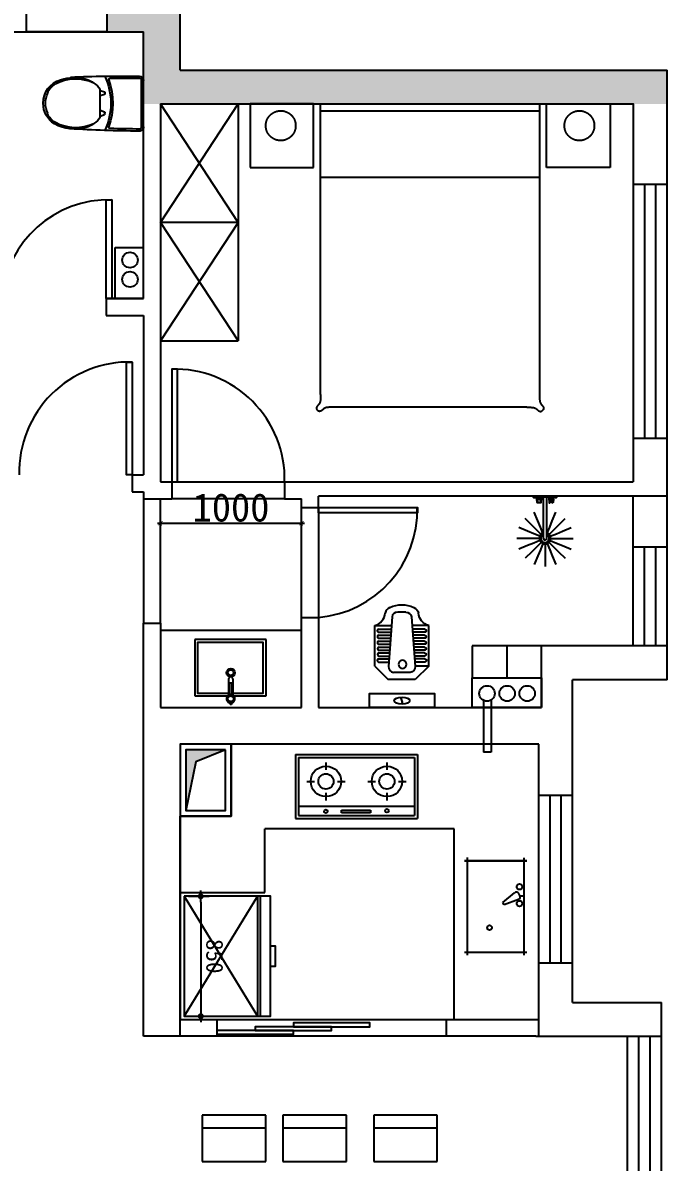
# Model space of a CAD drawing. Header units: inches. Extents: x 1174834 to 1369688, y -175882 to -108740.
# Drawn here: x 1250115 to 1254680, y -140267 to -132190 of the extents above; entities that cross this region are included whole.
import ezdxf

# ---------------------------------------------------------------- set-up
doc = ezdxf.new("R2010")
doc.units = ezdxf.units.IN
doc.header["$LTSCALE"] = 500
doc.header["$MEASUREMENT"] = 0
doc.linetypes.add('ACAD_ISO03W100', pattern=[30, 12, -18])
doc.linetypes.add('DASH', pattern=[0.35, 0.25, -0.1])
for name, color, linetype in [('0--家具', 2, 'Continuous'), ('0--家具细线', 14, 'Continuous'), ('0-原始窗户', 2, 'Continuous'), ('A-01-原始墙体', 7, 'Continuous'), ('FF-FURN', 51, 'Continuous'), ('填充', 251, 'Continuous'), ('家具', 2, 'Continuous'), ('特细线', 251, 'Continuous')]:
    doc.layers.add(name, color=color, linetype=linetype)
doc.styles.add('Arial', font='simhei.ttf')
doc.dimstyles.new('FS', dxfattribs={"dimscale": 60, "dimtxt": 2, "dimasz": 0.7, "dimexe": 1, "dimexo": 0.5, "dimtad": 1, "dimdec": 0, "dimzin": 0, "dimdsep": 46, "dimtxsty": 'Arial', "dimblk1": 'DOT', "dimblk2": 'DOT', "dimsah": 1, "dimcen": 0, "dimclrd": 8, "dimclre": 8, "dimclrt": 7, "dimadec": 0, "dimazin": 0, "dimtfac": 1, "dimtdec": 0, "dimtix": 1, "dimtmove": 2, "dimatfit": 3, "dimldrblk": 'DOT', "dimfxl": 1, "dimfxlon": 1, "dimtolj": 1, "dimtzin": 0, "dimlwd": -1, "dimarcsym": 0})
doc.dimstyles.new('标注-大', dxfattribs={"dimtxt": 120, "dimasz": 60, "dimexe": 30, "dimexo": 30, "dimgap": 20, "dimtad": 1, "dimtxsty": 'Standard', "dimblk": 'ARCHTICK', "dimcen": 2.5, "dimdle": 20, "dimclrd": 8, "dimadec": 0, "dimazin": 0, "dimtfac": 1, "dimtmove": 2, "dimatfit": 3, "dimldrblk": 'OPEN90', "dimfxl": 1, "dimarcsym": 0})

# ---------------------------------------------------------------- blocks, each defined once
blk = doc.blocks.new('YLD.Studio-02-155')
at = {"layer": 'FF-FURN', "color": 253}
for p, q in [((-294.5, 189), (-582.5, 189)), ((-582.5, 189), (-582.5, 71.7)), ((-294.5, 189), (-200, 93.5)), ((-294.5, 189), (-294.5, 92.7)), ((-643.2, 67.2), (-292.5, 92.9)), ((-200, 93.5), (-200, -96.9)), ((-676.9, 27.1), (-676.7, -30.4)), ((-249.8, 57.3), (-249.8, -60.7)), ((-643.2, -70.6), (-292.5, -96.2)), ((-582.5, -192.4), (-582.5, -75)), ((-294.5, -192.4), (-200, -96.9)), ((-294.5, -192.4), (-582.5, -192.4))]:
    blk.add_line(p, q, dxfattribs=at)
at = {"layer": 'FF-FURN', "color": 251}
for p, q in [((-556.4, 160.6), (-556.4, 74.4)), ((-533.9, 160.6), (-533.9, 76)), ((-513.9, 159.9), (-513.9, 77.5)), ((-491.4, 159.9), (-491.4, 79.1)), ((-471.4, 159.9), (-471.4, 80.6)), ((-448.9, 159.9), (-448.9, 82.2)), ((-428.9, 159.3), (-428.9, 83.7)), ((-406.4, 159.3), (-406.4, 85.3)), ((-388.4, 159.3), (-388.4, 86.6)), ((-365.9, 159.3), (-365.9, 88.3)), ((-345.9, 161.1), (-345.9, 89.8)), ((-323.4, 161.1), (-323.4, 91.4)), ((-556.4, -164), (-556.4, -77.7)), ((-533.9, -164), (-533.9, -79.4)), ((-513.9, -163.3), (-513.9, -80.8)), ((-491.4, -163.3), (-491.4, -82.5)), ((-471.4, -163.3), (-471.4, -84)), ((-448.9, -163.3), (-448.9, -85.6)), ((-428.9, -162.6), (-428.9, -87.1)), ((-406.4, -162.6), (-406.4, -88.7)), ((-388.4, -162.7), (-388.4, -90)), ((-365.9, -162.7), (-365.9, -91.7)), ((-345.9, -164.4), (-345.9, -93.1)), ((-323.4, -164.4), (-323.4, -94.8))]:
    blk.add_line(p, q, dxfattribs=at)
at = {"layer": 'FF-FURN', "color": 253}
blk.add_lwpolyline([(0, 230), (0, -230), (-100, -230), (-100, 230)], close=True, dxfattribs=at)
at = {"layer": 'FF-FURN', "color": 253, "extrusion": (0, 0, -1)}
for centre, major_axis, ratio, start_param, end_param in [((-686.3, 224), (-71.7, 85.5), 0.937093, 2.564574, 3.718612), ((-538.6, -0.8), (-135.1, -135.1), 1, 0.322824, 1.238257), ((-665.9, 69.5), (38.6, 31.5), 0.902843, 4.16241, 5.262368), ((-289.4, 53.1), (-28.2, -28.2), 1, 2.279041, 3.82138), ((-639.2, 29.7), (-26.7, -26.7), 1, 0.715172, 2.250128)]:
    blk.add_ellipse(centre, major_axis=major_axis, ratio=ratio, start_param=start_param, end_param=end_param, dxfattribs=at)
at = {"layer": 'FF-FURN', "color": 251, "extrusion": (0, 0, -1)}
for centre, major_axis, start_param, end_param in [((-545.2, 160.6), (7.95, -7.95), 2.356194, 5.497787), ((-502.7, 159.9), (7.95, -7.95), 2.356194, 5.497787), ((-460.2, 159.9), (-7.95, -7.95), 0.785398, 3.926991), ((-417.7, 159.3), (-7.95, -7.95), 0.785398, 3.926991), ((-377.2, 159.3), (-7.95, -7.95), 0.785398, 3.926991), ((-334.6, 161.1), (-7.95, -7.95), 0.785398, 3.926991), ((-307.2, 3.8), (20.5, -20.5), 0.785398, 7.068583)]:
    blk.add_ellipse(centre, major_axis=major_axis, ratio=1, start_param=start_param, end_param=end_param, dxfattribs=at)
at = {"layer": 'FF-FURN', "color": 250}
blk.add_ellipse((-50, 0), major_axis=(0, 55.8), ratio=0.441777, start_param=-3.141592653589793, end_param=3.141592653589792, dxfattribs=at)
at = {"layer": 'FF-FURN', "color": 253}
for centre, major_axis, ratio, start_param, end_param in [((-639.2, -33.1), (-26.7, 26.7), 1, 0.715172, 2.250128), ((-289.4, -56.5), (-28.2, 28.2), 1, 2.279041, 3.82138), ((-665.9, -72.9), (38.6, -31.5), 0.902843, 4.16241, 5.262368), ((-686.3, -227.4), (-71.7, -85.5), 0.937093, 2.564574, 3.718612)]:
    blk.add_ellipse(centre, major_axis=major_axis, ratio=ratio, start_param=start_param, end_param=end_param, dxfattribs=at)
at = {"layer": 'FF-FURN', "color": 251}
for centre, major_axis, start_param, end_param in [((-545.2, -164), (7.95, 7.95), 2.356194, 5.497787), ((-502.7, -163.3), (7.95, 7.95), 2.356194, 5.497787), ((-460.2, -163.3), (-7.95, 7.95), 0.785398, 3.926991), ((-417.7, -162.6), (-7.95, 7.95), 0.785398, 3.926991), ((-377.2, -162.7), (-7.95, 7.95), 0.785398, 3.926991), ((-334.6, -164.4), (-7.95, 7.95), 0.785398, 3.926991)]:
    blk.add_ellipse(centre, major_axis=major_axis, ratio=1, start_param=start_param, end_param=end_param, dxfattribs=at)
at = {"layer": 'FF-FURN', "color": 250}
blk.add_spline([(-25.4, -2.3), (-38.4, 3.1), (-66.5, -5.1), (-74.9, -2.3)], degree=3, dxfattribs=at)
blk = doc.blocks.new('DOT')
at = {"color": 0}
blk.add_line((-1, 0), (1, 0), dxfattribs=at)
at = {"color": 0, "const_width": 0.5}
blk.add_lwpolyline([(-0.25, 0, 1), (0.25, 0, 1)], format="xyb", close=True, dxfattribs=at)
blk = doc.blocks.new('*D10')
at = {"color": 8, "lineweight": -2, "transparency": 16777216}
for p, q in [((643505.5, -434178.9), (643358.7, -434178.9)), ((643505.5, -435029), (643358.7, -435029))]:
    blk.add_line(p, q, dxfattribs=at)
at = {"color": 8, "transparency": 16777216}
blk.add_line((643418.7, -434987), (643418.7, -434220.9), dxfattribs=at)
at = {"layer": 'Defpoints', "color": 0, "transparency": 16777216}
for p in [(643418.7, -434178.9), (643535.5, -434178.9), (643535.5, -435029)]:
    blk.add_point(p, dxfattribs=at)
at = {"color": 8, "transparency": 16777216, "xscale": 42, "yscale": 42, "zscale": 42}
for p, rotation in [((643418.7, -434178.9), 90), ((643418.7, -435029), 270)]:
    blk.add_blockref('DOT', p, dxfattribs=dict(at, rotation=rotation))
at = {"color": 7, "transparency": 16777216, "insert": (643320.5, -434604), "char_height": 120, "attachment_point": 5, "rotation": 90, "style": 'Arial'}
blk.add_mtext('\\A1;850', dxfattribs=at)
blk = doc.blocks.new('_DOT')
at = {"color": 0, "linetype": 'ByBlock'}
blk.add_line((-0.5, 0), (-1, 0), dxfattribs=at)
at = {"color": 0, "linetype": 'ByBlock', "const_width": 0.5}
blk.add_lwpolyline([(-0.25, 0, 1), (0.25, 0, 1)], format="xyb", close=True, dxfattribs=at)
blk = doc.blocks.new('A$C176de66d')
at = {"color": 3}
for p, q in [((0, 378), (0, 0)), ((0, 378), (720, 378)), ((18, 360), (18, 18)), ((18, 360), (702, 360)), ((702, 360), (702, 18)), ((720, 378), (720, 0)), ((0, 0), (720, 0)), ((18, 18), (702, 18))]:
    blk.add_line(p, q, dxfattribs=at)
at = {"color": 8}
for p, q in [((180, 331.1), (180, 286.1)), ((540, 331.1), (540, 286.1)), ((67.5, 218.6), (112.5, 218.6)), ((247.5, 218.6), (292.5, 218.6)), ((427.5, 218.6), (472.5, 218.6)), ((607.5, 218.6), (652.5, 218.6)), ((180, 151.1), (180, 106.1)), ((540, 151.1), (540, 106.1)), ((18, 72), (702, 72)), ((271.6, 48.1), (443, 48.1)), ((271.6, 33.8), (271.6, 48.1)), ((443, 33.8), (271.6, 33.8)), ((443, 48.1), (443, 33.8))]:
    blk.add_line(p, q, dxfattribs=at)
for centre, radius in [((180, 218.6), 90), ((540, 218.6), 90), ((180, 218.6), 45), ((540, 218.6), 45), ((179.5, 41.7), 10.8), ((539.8, 44.9), 10.8)]:
    blk.add_circle(centre, radius, dxfattribs=at)
blk = doc.blocks.new('A$C92e9f1b8')
at = {"color": 3}
for p, q in [((0, 419.6), (692, 419.6)), ((20, 0), (20, 439.6)), ((670, 441.5), (670, 0)), ((670, 0), (670, 439.6)), ((357.8, 158.8), (374.9, 168.7)), ((374.9, 168.7), (443, 86.1)), ((395.4, 58.5), (357.8, 158.8)), ((690, 20), (0, 20)), ((420.2, 46.7), (420.2, 20)), ((420.2, 46.7), (420.2, 20)), ((423.8, 48.3), (437.6, 56.3))]:
    blk.add_line(p, q, dxfattribs=at)
for centre, radius in [((195.1, 262.8), 16.9), ((366.4, 51), 19.8), ((485.2, 51), 19.8)]:
    blk.add_circle(centre, radius, dxfattribs=at)
for centre, start, end in [((427.7, 73.5), 300, 39.46232), ((413.9, 65.5), 200.53768, 300)]:
    blk.add_arc(centre, 19.8, start, end, dxfattribs=at)
blk = doc.blocks.new('A$Ca24fa592')
at = {"color": 3, "linetype": 'DASH', "ltscale": 150}
for p, q in [((121.1, 1581.1), (2181.1, 1581.1)), ((1661.6, 1581.1), (1661.6, 31.1)), ((2131.1, 1581.1), (2131.1, 31.1)), ((31.1, 121.1), (31.1, 1491.1)), ((1661.6, 31.1), (121.1, 31.1)), ((2181.1, 31.1), (121.1, 31.1))]:
    blk.add_line(p, q, dxfattribs=at)
at = {"color": 3, "ltscale": 150}
blk.add_line((2181.1, 1581.1), (2181.1, 31.1), dxfattribs=at)
at = {"color": 3, "linetype": 'DASH', "ltscale": 150}
for points in [[(31.1, 1491.1), (30.1, 1522.9), (21.1, 1557.3), (3.6, 1579.4), (3, 1596.7), (8.7, 1603.4)], [(121.1, 1581.1), (89.2, 1582.1), (54.9, 1591.1), (32.7, 1608.5), (15.5, 1609.2), (8.7, 1603.4)], [(31.1, 121.1), (30.1, 89.2), (21.1, 54.9), (3.6, 32.7), (3, 15.5), (8.7, 8.7)], [(121.1, 31.1), (89.2, 30.1), (54.9, 21.1), (32.7, 3.6), (15.5, 3), (8.7, 8.7)]]:
    blk.add_spline(points, degree=3, dxfattribs=at)
blk = doc.blocks.new('thgfhjgfhjgjghj')
at = {"layer": '0-原始窗户', "color": 251}
for p, q in [((4099792.7, -874898.8), (4099792.7, -874558.6)), ((4100083.9, -874825.8), (4100083.9, -874626.3)), ((4100050.7, -874650.4), (4100050.7, -874659.2)), ((4100083.9, -874635.8), (4100053.9, -874645.9)), ((4100053.9, -874663.7), (4100083.9, -874673.8)), ((4100458.8, -874650.8), (4100455.5, -874654.8)), ((4100053.9, -874788.4), (4100083.9, -874778.3)), ((4100050.7, -874801.7), (4100050.7, -874792.9)), ((4100083.9, -874816.3), (4100053.9, -874806.2)), ((4100455.7, -874796.9), (4100459, -874800.9))]:
    blk.add_line(p, q, dxfattribs=at)
for centre, radius, start, end in [((4099915.9, -883853.9), 9305.9, 89.39477, 90.69803), ((4100471.8, -874726.4), 462.5, 155.40748, 204.59252), ((4099802.7, -874558.6), 10, 90.69803, 180), ((4100471.8, -874726.4), 477.5, 159.84981, 200.23639), ((4100014.1, -874558.5), 10, 339.84981, 89.39477), ((4100245.6, -874745.5), 200.8, 107.84268, 143.59715), ((4100258.4, -874854.5), 301.9, 61.55593, 115.25036), ((4100318.1, -874723), 158.2, 27.16676, 57.87186), ((4100055.4, -874650.4), 4.75, 108.5903, 180), ((4100055.4, -874659.2), 4.75, 180, 251.4097), ((4100318.1, -874723), 153.5, 358.89127, 26.41831), ((4100055.4, -874792.9), 4.75, 108.5903, 180), ((4100318.1, -874729), 153.5, 333.72499, 1.10873), ((4100055.4, -874801.7), 4.75, 180, 251.4097), ((4100245.6, -874706.6), 200.8, 216.40285, 252.15732), ((4100258.4, -874597.6), 301.9, 244.74964, 298.39252), ((4100318.1, -874729), 158.2, 302.02608, 332.96628), ((4099802.7, -874898.8), 10, 180, 270.39297), ((4099738.9, -865603.1), 9305.9, 270.39297, 271.69802), ((4100014.4, -874895), 10, 271.69802, 20.23639)]:
    blk.add_arc(centre, radius, start, end, dxfattribs=at)
at = {"layer": '家具', "color": 3}
blk.add_line((4099777.7, -874893.8), (4099777.7, -874563.6), dxfattribs=at)
for centre, radius, start, end in [((4099807.7, -874563.6), 30, 90.66757, 180), ((4099915.9, -883853.9), 9320.9, 87.6689, 90.66757), ((4100265.5, -874840.9), 298, 70.54056, 105.85973), ((4100318.1, -874723), 169.6, 358.99684, 74.03061), ((4100318.1, -874729), 169.6, 302.12814, 1.00316), ((4099807.7, -874893.8), 30, 180, 270.42402), ((4099738.9, -865603.1), 9320.9, 270.42402, 273.44244), ((4100265.5, -874611.1), 298, 254.14027, 298.63809)]:
    blk.add_arc(centre, radius, start, end, dxfattribs=at)
blk = doc.blocks.new('A$Cfc64ca04')
at = {"color": 3, "linetype": 'DASH', "ltscale": 150}
for p, q in [((20.6, 255), (0, 255)), ((0, 245), (0, 255)), ((20.6, 245), (0, 245)), ((180, 265), (53.2, 265)), ((70, 255), (59.4, 255)), ((70, 245), (59.4, 245)), ((70, 242.5), (70, 257.5)), ((150, 257.5), (70, 257.5)), ((150, 242.5), (70, 242.5)), ((150, 242.5), (150, 257.5)), ((180, 235), (53.2, 235))]:
    blk.add_line(p, q, dxfattribs=at)
blk.add_lwpolyline([(60, 227.6), (60, 0), (460, 0), (460, 505), (60, 505), (60, 272.4)], dxfattribs=at)
at = {"color": 251, "true_color": 0x636466}
blk.add_lwpolyline([(80, 235), (80, 20), (440, 20), (440, 485), (80, 485), (80, 265)], dxfattribs=at)
at = {"color": 3, "linetype": 'DASH', "ltscale": 150}
blk.add_circle((40, 250), 20, dxfattribs=at)
for centre, radius, start, end in [((40, 250), 30, 30, 170.40593), ((40, 250), 30, 189.59407, 330), ((180, 250), 15, 270, 90)]:
    blk.add_arc(centre, radius, start, end, dxfattribs=at)
at = {"layer": 'FF-FURN', "color": 250}
for radius in [30, 20]:
    blk.add_circle((225, 250), radius, dxfattribs=at)
blk = doc.blocks.new('A$C4CD82E51')
at = {"color": 250, "linetype": 'ACAD_ISO03W100'}
for p, q in [((280.5, 233.3), (323.4, 251.1)), ((171.7, 171.7), (138.4, 138.4)), ((237, 215.3), (280.5, 233.3))]:
    blk.add_line(p, q, dxfattribs=at)
at = {"layer": '0--家具', "color": 144}
for p, q in [((454.7, 257.9), (454.6, 256.1)), ((454.6, 251.9), (454.6, 233.5)), ((478.8, 259.7), (454.7, 257.9)), ((487.2, 256.2), (492.9, 256.2)), ((200, 212), (492.9, 212)), ((200, 188), (492.9, 188)), ((454.6, 148.1), (454.6, 166.6)), ((487.2, 231.7), (492.9, 231.7)), ((487.2, 168.4), (492.9, 168.4)), ((454.7, 142.2), (454.6, 143.9)), ((478.8, 140.3), (454.7, 142.2)), ((487.2, 143.9), (492.9, 143.9))]:
    blk.add_line(p, q, dxfattribs=at)
for points in [[(479.7, 260.8), (487.2, 261.4), (487.2, 226.4), (452.2, 229.4), (452.2, 233.3)], [(452.2, 252.2), (452.2, 255.9)], [(479.7, 139.3), (487.2, 138.6), (487.2, 173.6), (452.2, 170.6), (452.2, 166.7)], [(452.2, 147.9), (452.2, 144.1)]]:
    blk.add_lwpolyline(points, dxfattribs=at)
for points in [[(479.7, 260.8, -0.246515), (473.4, 257.5), (452.2, 255.9)], [(452.2, 252.2), (473.4, 250.1, -1), (473.4, 234.9), (452.2, 233.3)], [(452.2, 147.9), (473.4, 150, 1), (473.4, 165.2), (452.2, 166.7)], [(479.7, 139.3, 0.246515), (473.4, 142.5), (452.2, 144.1)]]:
    blk.add_lwpolyline(points, format="xyb", dxfattribs=at)
blk.add_lwpolyline([(500, 120.5), (495, 120.5, -2.688214), (492.9, 125.5), (492.9, 274.5, -2.688214), (495, 279.5), (500, 279.5)], format="xyb", close=True, dxfattribs=at)
for radius, start, end in [(40, 17.4576, 342.5424), (30, 23.57818, 336.42182), (12, 90, 270)]:
    blk.add_arc((200, 200), radius, start, end, dxfattribs=at)
at = {"layer": '0--家具细线', "color": 250, "linetype": 'ACAD_ISO03W100'}
for p, q in [((105.6, 294.4), (58.6, 341.5)), ((148.9, 323.4), (123.5, 384.8)), ((166.7, 280.5), (148.9, 323.4)), ((200, 333.5), (200, 400)), ((200, 287.1), (200, 333.5)), ((233.3, 280.5), (251.1, 323.4)), ((251.1, 323.4), (276.6, 384.8)), ((294.4, 294.4), (341.5, 341.5)), ((76.7, 251.1), (15.2, 276.6)), ((119.6, 233.3), (76.7, 251.1)), ((138.4, 261.6), (105.6, 294.4)), ((171.7, 228.3), (138.4, 261.6)), ((184.7, 237), (166.7, 280.5)), ((200, 240), (200, 287.1)), ((215.3, 237), (233.3, 280.5)), ((228.3, 228.3), (261.6, 261.6)), ((261.6, 261.6), (294.4, 294.4)), ((323.4, 251.1), (384.8, 276.6)), ((66.5, 200), (0, 200)), ((112.9, 200), (66.5, 200)), ((119.6, 166.7), (76.7, 148.9)), ((160, 200), (112.9, 200)), ((163.1, 215.3), (119.6, 233.3)), ((163.1, 184.7), (119.6, 166.7)), ((184.7, 163.1), (166.7, 119.6)), ((215.3, 163.1), (233.3, 119.6)), ((228.3, 171.7), (261.6, 138.4)), ((237, 184.7), (280.5, 166.7)), ((280.5, 166.7), (323.4, 148.9)), ((76.7, 148.9), (15.2, 123.5)), ((105.6, 105.6), (58.6, 58.6)), ((138.4, 138.4), (105.6, 105.6)), ((166.7, 119.6), (148.9, 76.7)), ((200, 160), (200, 112.9)), ((200, 112.9), (200, 66.5)), ((233.3, 119.6), (251.1, 76.7)), ((261.6, 138.4), (294.4, 105.6)), ((294.4, 105.6), (341.5, 58.6)), ((323.4, 148.9), (384.8, 123.5)), ((148.9, 76.7), (123.5, 15.2)), ((200, 66.5), (200, 0)), ((251.1, 76.7), (276.6, 15.2))]:
    blk.add_line(p, q, dxfattribs=at)
blk = doc.blocks.new('_ArchTick')
at = {"color": 0, "linetype": 'ByBlock', "const_width": 0.15}
blk.add_lwpolyline([(-0.5, -0.5), (0.5, 0.5)], dxfattribs=at)
blk = doc.blocks.new('*D392')
at = {"color": 8, "lineweight": -2, "ltscale": 5, "transparency": 16777216}
blk.add_line((1251070, -135737.1), (1252110, -135737.1), dxfattribs=at)
at = {"color": 0, "lineweight": -2, "ltscale": 5, "transparency": 16777216}
for p, q in [((1251090, -135734.1), (1251090, -135757.1)), ((1252090, -135734.1), (1252090, -135757.1))]:
    blk.add_line(p, q, dxfattribs=at)
at = {"layer": 'Defpoints', "color": 0, "ltscale": 5, "transparency": 16777216}
for p in [(1251090, -135564.8), (1252090, -135564.8), (1252090, -135737.1)]:
    blk.add_point(p, dxfattribs=at)
at = {"color": 8, "lineweight": -2, "ltscale": 5, "transparency": 16777216, "xscale": 30, "yscale": 30, "zscale": 30, "rotation": 180}
blk.add_blockref('_ArchTick', (1251090, -135737.1), dxfattribs=at)
at = {"color": 8, "lineweight": -2, "ltscale": 5, "transparency": 16777216, "xscale": 30, "yscale": 30, "zscale": 30}
blk.add_blockref('_ArchTick', (1252090, -135737.1), dxfattribs=at)
at = {"color": 0, "ltscale": 5, "transparency": 16777216, "insert": (1251590, -135627.1), "char_height": 200, "attachment_point": 5}
blk.add_mtext('1000', dxfattribs=at)
blk = doc.blocks.new('A$C44EE5ACB')
at = {"color": 3, "ltscale": 10}
for p, q in [((105.7, 21), (105.7, 871.1)), ((124.8, 21), (124.8, 871.1))]:
    blk.add_line(p, q, dxfattribs=at)
at = {"color": 8, "linetype": 'ACAD_ISO03W100', "ltscale": 3}
for p, q in [((644.4, 21), (124.8, 871.1)), ((124.8, 21), (644.4, 871.1))]:
    blk.add_line(p, q, dxfattribs=at)
at = {"color": 3, "ltscale": 10}
for points in [[(644.4, 21), (644.4, 871.1), (34.4, 871.1), (34.4, 21)], [(34.4, 519.8), (34.4, 372.4), (0, 372.4), (0, 519.8)]]:
    blk.add_lwpolyline(points, close=True, dxfattribs=at)
at = {"color": 1}
dim = blk.add_aligned_dim(p1=(644.4, 21), p2=(644.4, 871.1), distance=116.8, dimstyle='FS', override={"dimblk1": 'DOT', "dimblk2": 'DOT', "dimldrblk": 'DOT', "dimfxl": 180}, dxfattribs=at)
dim.commit()
dim.dimension.update_dxf_attribs({"geometry": '*D10', "text_midpoint": (429.4, 446.1), "insert": (-642891.1, 435050)})

msp = doc.modelspace()

# ---------------------------------------------------------------- hatches: boundary and pattern name
at = {"layer": '特细线'}
h = msp.add_hatch(color=256, dxfattribs=at)
h.dxf.hatch_style = 1
h.paths.add_polyline_path([(1250970, -132254.8), (1250710, -132254.8), (1250710, -132044.8), (1251230, -132044.8), (1251230, -132524.8), (1254680, -132524.8), (1254680, -132764.8), (1250970, -132764.8)])
h = msp.add_hatch(color=256, dxfattribs=at)
h.dxf.hatch_style = 1
h.paths.add_polyline_path([(1251550, -137344.8), (1251341.9, -137429.5), (1251270, -137774.8), (1251270, -137344.8)])

# ---------------------------------------------------------------- linework, layer by layer
at = {"color": 7, "ltscale": 5, "true_color": 0xffffff}
for p, q in [((1249180, -132254.8), (1250970, -132254.8)), ((1250970, -134144.8), (1250705.8, -134144.8)), ((1250705.8, -134144.8), (1250705.8, -134264.8)), ((1254440, -135907.7), (1254440, -135544.8)), ((1253790, -136607.7), (1253298.3, -136607.7)), ((1253298.3, -136607.7), (1253298.3, -136833.9)), ((1253544.2, -136607.7), (1253544.2, -136833.9))]:
    msp.add_line(p, q, dxfattribs=at)
at = {"color": 147, "linetype": 'ACAD_ISO03W100', "ltscale": 3}
for p, q in [((1251090, -133604.8), (1251640, -132764.8)), ((1251640, -133604.8), (1251090, -132764.8)), ((1251090, -133604.8), (1251640, -134444.8)), ((1251640, -133604.8), (1251090, -134444.8))]:
    msp.add_line(p, q, dxfattribs=at)
at = {"color": 3, "linetype": 'DASH', "ltscale": 150}
for p, q in [((1251640, -132764.8), (1251640, -134444.8)), ((1251640, -133604.8), (1251090, -133604.8)), ((1251090, -134444.8), (1251640, -134444.8)), ((1251090, -136494.8), (1252090, -136494.8)), ((1253170, -137904.8), (1251830, -137904.8)), ((1251830, -138354.8), (1251830, -137904.8)), ((1253170, -139254.8), (1253170, -137904.8)), ((1251230, -138354.8), (1251830, -138354.8)), ((1251384.6, -140022.8), (1251834.6, -140022.8)), ((1251955.7, -140022.8), (1252405.7, -140022.8)), ((1252601.4, -140022.8), (1253051.4, -140022.8))]:
    msp.add_line(p, q, dxfattribs=at)
at = {"color": 3}
for p, q in [((1253377.8, -136992.6), (1253377.8, -137361.6)), ((1253432.8, -136990.8), (1253432.8, -137361.6)), ((1253432.8, -137361.6), (1253377.8, -137361.6))]:
    msp.add_line(p, q, dxfattribs=at)
at = {"color": 3, "linetype": 'DASH', "ltscale": 150}
for points in [[(1251725, -132764.8), (1251725, -133214.8), (1252175, -133214.8), (1252175, -132764.8)], [(1254275, -132764.8), (1254275, -133214.8), (1253825, -133214.8), (1253825, -132764.8)], [(1251386.2, -140262.1), (1251836.2, -140262.1), (1251836.2, -139933.2), (1251386.2, -139933.2)], [(1251957.3, -140262.1), (1252407.3, -140262.1), (1252407.3, -139933.2), (1251957.3, -139933.2)], [(1252601.4, -140262.1), (1253051.4, -140262.1), (1253051.4, -139933.2), (1252601.4, -139933.2)]]:
    msp.add_lwpolyline(points, close=True, dxfattribs=at)
at = {"color": 3}
for points in [[(1250745.8, -134144.8), (1250705.8, -134144.8), (1250705.8, -133444.8), (1250745.8, -133444.8)], [(1250890, -135394.8), (1250850, -135394.8), (1250850, -134594.8), (1250890, -134594.8)], [(1251170, -135444.8), (1251210, -135444.8), (1251210, -134644.8), (1251170, -134644.8)], [(1252210, -135664.8), (1252210, -135624.8), (1252910, -135624.8), (1252910, -135664.8)]]:
    msp.add_lwpolyline(points, close=True, dxfattribs=at)
at = {"color": 147, "linetype": 'ACAD_ISO03W100', "ltscale": 3}
for centre in [(1251942.2, -132919.3), (1254057.9, -132919.3)]:
    msp.add_circle(centre, 105.8, dxfattribs=at)
at = {"color": 3}
for centre in [(1250874.5, -133871.6), (1250874.5, -134008.9), (1253403.7, -136944.1), (1253546.2, -136944.1), (1253688.2, -136944.2)]:
    msp.add_circle(centre, 55, dxfattribs=at)
at = {"layer": 'A-01-原始墙体', "color": 4}
for p, q in [((1250140, -132044.8), (1250140, -132254.8)), ((1250710, -132044.8), (1250710, -132254.8)), ((1251230, -132524.8), (1251230, -132044.8)), ((1249180, -132254.8), (1250140, -132254.8)), ((1250710, -132254.8), (1250970, -132254.8)), ((1250970, -134144.8), (1250970, -132254.8)), ((1251230, -132524.8), (1254680, -132524.8)), ((1254680, -133334.8), (1254680, -132524.8)), ((1251090, -132764.8), (1251090, -135444.8)), ((1251090, -132764.8), (1253790, -132764.8)), ((1254440, -133334.8), (1254680, -133334.8)), ((1250770, -133781.7), (1250970, -133781.7)), ((1250770, -134144.8), (1250770, -133781.7)), ((1250705.8, -134144.8), (1250970, -134144.8)), ((1250705.8, -134264.8), (1250970, -134264.8)), ((1250970, -134264.8), (1250970, -135394.8)), ((1254440, -135134.8), (1254680, -135134.8)), ((1254440, -135134.8), (1254440, -135444.8)), ((1254680, -135907.7), (1254680, -135134.8)), ((1250890, -135394.8), (1250850, -135394.8)), ((1250890, -135394.8), (1250890, -135514.8)), ((1250890, -135394.8), (1250890, -135514.8)), ((1250890, -135394.8), (1250970, -135394.8)), ((1251090, -135444.8), (1251170, -135444.8)), ((1251170, -135444.8), (1251170, -135564.8)), ((1251970, -135444.8), (1251970, -135564.8)), ((1251970, -135444.8), (1254440, -135444.8)), ((1250890, -135514.8), (1250970, -135514.8)), ((1250970, -135514.8), (1250970, -135564.8)), ((1250970, -135564.8), (1251170, -135564.8)), ((1251970, -135564.8), (1252090, -135564.8)), ((1252090, -135624.8), (1252090, -135564.8)), ((1252210, -135624.8), (1252210, -135544.8)), ((1254680, -135544.8), (1252210, -135544.8)), ((1252090, -135624.8), (1252210, -135624.8)), ((1254680, -135907.7), (1254440, -135907.7)), ((1252090, -137044.8), (1252090, -136404.8)), ((1252090, -136404.8), (1252210, -136404.8)), ((1252210, -136404.8), (1252210, -137044.8)), ((1250970, -139374.8), (1250970, -136445.5)), ((1250970, -136445.5), (1251090, -136445.5)), ((1251090, -136445.5), (1251090, -137044.8)), ((1253790, -137044.8), (1253790, -136607.7)), ((1254680, -136607.7), (1253790, -136607.7)), ((1254680, -136847.7), (1254680, -136607.7)), ((1254010, -137664.8), (1254010, -136847.7)), ((1254680, -136847.7), (1254010, -136847.7)), ((1251090, -137044.8), (1252090, -137044.8)), ((1252210, -137044.8), (1253790, -137044.8)), ((1253770, -137304.8), (1251590, -137304.8)), ((1251590, -137304.8), (1251590, -137814.8)), ((1253770, -137664.8), (1253770, -137304.8)), ((1253770, -137664.8), (1254010, -137664.8)), ((1251590, -137814.8), (1251230, -137814.8)), ((1251230, -137814.8), (1251230, -139254.8)), ((1251230, -139374.8), (1251230, -137814.8)), ((1253770, -139374.8), (1253770, -138854.8)), ((1253770, -138854.8), (1254010, -138854.8)), ((1254010, -139134.8), (1254010, -138854.8)), ((1254010, -139134.8), (1254640, -139134.8)), ((1254640, -139374.8), (1254640, -139134.8)), ((1251230, -139254.8), (1251490, -139254.8)), ((1251490, -139254.8), (1251490, -139374.8)), ((1253115.4, -139374.8), (1253115.4, -139254.8)), ((1253115.4, -139254.8), (1253770, -139254.8)), ((1251490, -139374.8), (1250970, -139374.8)), ((1253750, -139374.8), (1253115.4, -139374.8)), ((1253750, -139374.8), (1254640, -139374.8))]:
    msp.add_line(p, q, dxfattribs=at)
msp.add_lwpolyline([(1251090, -132764.8), (1254440, -132764.8), (1254440, -133334.8)], dxfattribs=at)
for points in [[(1253790, -137044.8), (1253298.3, -137044.8), (1253298.3, -136833.9), (1253790, -136833.9)], [(1251590, -137304.8), (1251230, -137304.8), (1251230, -137814.8), (1251590, -137814.8)]]:
    msp.add_lwpolyline(points, close=True, dxfattribs=at)
at = {"layer": '特细线'}
for p, q in [((1250710, -132254.8), (1250140, -132254.8)), ((1254440, -133334.8), (1254440, -135134.8)), ((1254520, -133334.8), (1254520, -135134.8)), ((1254600, -135134.8), (1254600, -133334.8)), ((1254680, -135134.8), (1254680, -133334.8)), ((1251170, -135444.8), (1251970, -135444.8)), ((1250970, -135564.8), (1250970, -136445.5)), ((1251090, -136445.5), (1251090, -135564.8)), ((1251970, -135564.8), (1251170, -135564.8)), ((1252090, -136404.8), (1252090, -135624.8)), ((1252210, -135624.8), (1252210, -136404.8)), ((1254440, -136607.7), (1254440, -135907.7)), ((1254520, -136607.7), (1254520, -135907.7)), ((1254600, -136607.7), (1254600, -135907.7)), ((1254680, -136607.7), (1254680, -135907.7)), ((1253770, -138854.8), (1253770, -137664.8)), ((1253850, -138854.8), (1253850, -137664.8)), ((1253930, -138854.8), (1253930, -137664.8)), ((1254010, -138854.8), (1254010, -137664.8)), ((1251490, -139254.8), (1253115.4, -139254.8)), ((1253115.4, -139374.8), (1251490, -139374.8)), ((1254400, -140344.8), (1254400, -139374.8)), ((1254480, -140344.8), (1254480, -139374.8)), ((1254560, -140344.8), (1254560, -139374.8)), ((1254640, -140344.8), (1254640, -139374.8))]:
    msp.add_line(p, q, dxfattribs=at)
for points in [[(1251550, -137344.8), (1251270, -137344.8), (1251270, -137774.8), (1251550, -137774.8)], [(1251490, -139359.1), (1252031.8, -139359.1), (1252031.8, -139332.8), (1251490, -139332.8)], [(1251760.9, -139332.8), (1252302.7, -139332.8), (1252302.7, -139306.6), (1251760.9, -139306.6)], [(1252031.8, -139306.6), (1252573.6, -139306.6), (1252573.6, -139280.3), (1252031.8, -139280.3)]]:
    msp.add_lwpolyline(points, close=True, dxfattribs=at)
msp.add_lwpolyline([(1251550, -137344.8), (1251341.9, -137429.5), (1251270, -137774.8)], dxfattribs=at)
for centre, radius, start, end in [((1250725.8, -134207.1), 762.5, 88.49708, 175.3148), ((1250870, -135374.8), 780.3, 88.5312, 181.4688), ((1251190, -135424.8), 780.3, 358.5312, 91.4688), ((1252147.7, -135644.8), 762.5, 274.6852, 1.50292)]:
    msp.add_arc(centre, radius, start, end, dxfattribs=at)

# ---------------------------------------------------------------- block references
at = {"color": 85, "true_color": 0x58ba48, "xscale": -1}
msp.add_blockref('thgfhjgfhjgjghj', (5350747.7, 741965.7), dxfattribs=at)
at = {"color": 3, "rotation": 90.00000000000001}
for name, p in [('A$Ca24fa592', (1253806.1, -134945.9)), ('A$Cfc64ca04', (1251837.9, -137022.1)), ('A$C92e9f1b8', (1253684.6, -138800))]:
    msp.add_blockref(name, p, dxfattribs=at)
at = {"color": 3, "xscale": 1.2, "yscale": 1.2, "zscale": 1.2}
msp.add_blockref('A$C176de66d', (1252046.7, -137830), dxfattribs=at)
at = {"color": 1, "rotation": 180}
msp.add_blockref('A$C44EE5ACB', (1251903.3, -138361.1), dxfattribs=at)
at = {"layer": 'FF-FURN', "rotation": 270}
msp.add_blockref('YLD.Studio-02-155', (1252801.4, -137044.8), dxfattribs=at)
at = {"layer": '填充', "color": 10, "rotation": 90.00000000000001}
msp.add_blockref('A$C4CD82E51', (1254014.7, -136044.8), dxfattribs=at)

# ---------------------------------------------------------------- dimensions: what is measured, and where the dimension line sits
at = {"color": 7, "ltscale": 5, "true_color": 0xffffff}
dim = msp.add_linear_dim(base=(1252090, -135737.1), p1=(1251090, -135564.8), p2=(1252090, -135564.8), dimstyle='标注-大', override={"dimtxt": 200, "dimasz": 30, "dimexe": 20, "dimexo": 20, "dimgap": 10, "dimtoh": 1, "dimdec": 0, "dimcen": 0.5, "dimtdec": 0, "dimldrblk": 'ArchTick', "dimfxl": 3, "dimfxlon": 1, "dimarcsym": 1}, dxfattribs=at)
dim.commit()
dim.dimension.update_dxf_attribs({"geometry": '*D392', "text_midpoint": (1251590, -135627.1)})

doc.saveas('drawing.dxf')
